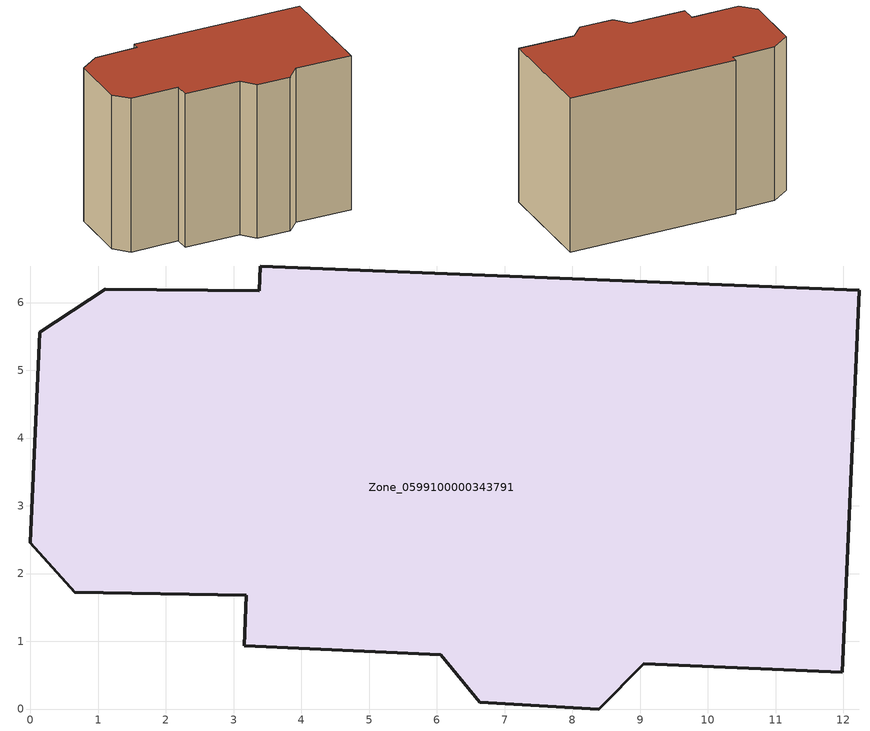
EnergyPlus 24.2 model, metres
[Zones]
Zone_0599100000343791
 floor ground (C_G): 6.05,0.8 3.15,0.93 3.19,1.68 0.66,1.73 0,2.46 0.14,5.56 1.1,6.19 3.38,6.17 3.4,6.54 12.23,6.18 11.98,0.54 9.05,0.67 8.38,0 6.63,0.1 z0.94
 wall outside (C_F): 3.4,6.54 3.38,6.17 1.1,6.19 0.14,5.56 0,2.46 0.66,1.73 3.19,1.68 3.15,0.93 6.05,0.8 6.63,0.1 8.38,0 9.05,0.67 11.98,0.54 12.23,6.18 3.4,6.54 z0.94:9.29
 roof outside (C_R): 9.05,0.67 11.98,0.54 12.23,6.18 3.4,6.54 3.38,6.17 1.1,6.19 0.14,5.56 0,2.46 0.66,1.73 3.19,1.68 3.15,0.93 6.05,0.8 6.63,0.1 8.38,0 z9.29
[BUILDING]
Pand.0599100000343791: North Axis=0; Terrain=City; Loads Convergence Tolerance Value=0.04; Temperature Convergence Tolerance Value=0.4; Solar Distribution=FullExterior; Maximum Number of Warmup Days=25; Minimum Number of Warmup Days=1
[Site:Location]
Rotterdam.The.Hague.AP_ZH_NLD Design_Conditions: Latitude=51.96; Longitude=4.45; Time Zone=1; Elevation=-4.5
[SITE:GROUNDTEMPERATURE:BUILDINGSURFACE]
18, 18, 18, 18, 18, 18, 18, 18, 18, 18, 18, 18
[MATERIAL] Thermal Absorptance=0.9; Solar Absorptance=0.7; Visible Absorptance=0.7
Name | Roughness | Thickness | Conductivity | Density | Specific Heat
G.TC.1992-2005 | MediumSmooth | 0.15 | 0.06 | 540 | 1210
F.TC.1992-2005 | Rough | 0.3 | 0.12 | 1920 | 840
R.TC.1992-2005 | MediumRough | 0.2 | 0.08 | 1500 | 1000
[CONSTRUCTION]
C_G: G.TC.1992-2005
C_F: F.TC.1992-2005
C_R: R.TC.1992-2005
[ZONE]
Zone_0599100000343791: Type=1; Multiplier=1; Ceiling Height=Autocalculate; Volume=Autocalculate; Floor Area=autocalculate; Part of Total Floor Area=Yes
[ZONEINFILTRATION:DESIGNFLOWRATE]
Infil_Zone_0599100000343791: Zone or ZoneList or Space or SpaceList=Zone_0599100000343791; Schedule=AlwaysOn; Design Flow Rate Calculation Method=Flow/Area; Flow Rate per Floor Area=0.0015; Constant Term Coefficient=1; Temperature Term Coefficient=0; Velocity Term Coefficient=0; Velocity Squared Term Coefficient=0
[HVACTEMPLATE:ZONE:IDEALLOADSAIRSYSTEM]
Zone_0599100000343791: Maximum Heating Supply Air Temperature=50; Minimum Cooling Supply Air Temperature=13; Maximum Heating Supply Air Humidity Ratio=0.0156; Minimum Cooling Supply Air Humidity Ratio=0.0077; Heating Limit=NoLimit; Cooling Limit=NoLimit; Dehumidification Control Type=ConstantSensibleHeatRatio; Cooling Sensible Heat Ratio=0.7; Dehumidification Setpoint=60; Humidification Control Type=None; Humidification Setpoint=30; Outdoor Air Method=None; Outdoor Air Flow Rate per Person=0.00944; Outdoor Air Flow Rate per Zone Floor Area=0; Outdoor Air Flow Rate per Zone=0; Demand Controlled Ventilation Type=None; Outdoor Air Economizer Type=NoEconomizer; Heat Recovery Type=None; Sensible Heat Recovery Effectiveness=0.7; Latent Heat Recovery Effectiveness=0.65
[ZONECONTROL:THERMOSTAT]
ThermostatControl_Zone_0599100000343791: Zone or ZoneList=Zone_0599100000343791; Control Type Schedule=DualSetpointControlType; Control 1=Thermostat_Zone_0599100000343791; Temperature Difference Between Cutout And Setpoint=0
[THERMOSTATSETPOINT:DUALSETPOINT]
Thermostat_Zone_0599100000343791: Heating Setpoint Temperature Schedule=HeatingSetpoint_Zone_0599100000343791; Cooling Setpoint Temperature Schedule=CoolingSetpoint_Zone_0599100000343791
[SCHEDULE:COMPACT]
HeatingSetpoint_Zone_0599100000343791: Through: 12/31, For: AllDays, Until: 24:00, 21
CoolingSetpoint_Zone_0599100000343791: Through: 12/31, For: AllDays, Until: 24:00, 24
DualSetpointControlType: Through: 12/31, For: AllDays, Until: 24:00, 4
AlwaysOn: Through: 12/31, For: AllDays, Until: 24:00, 1
